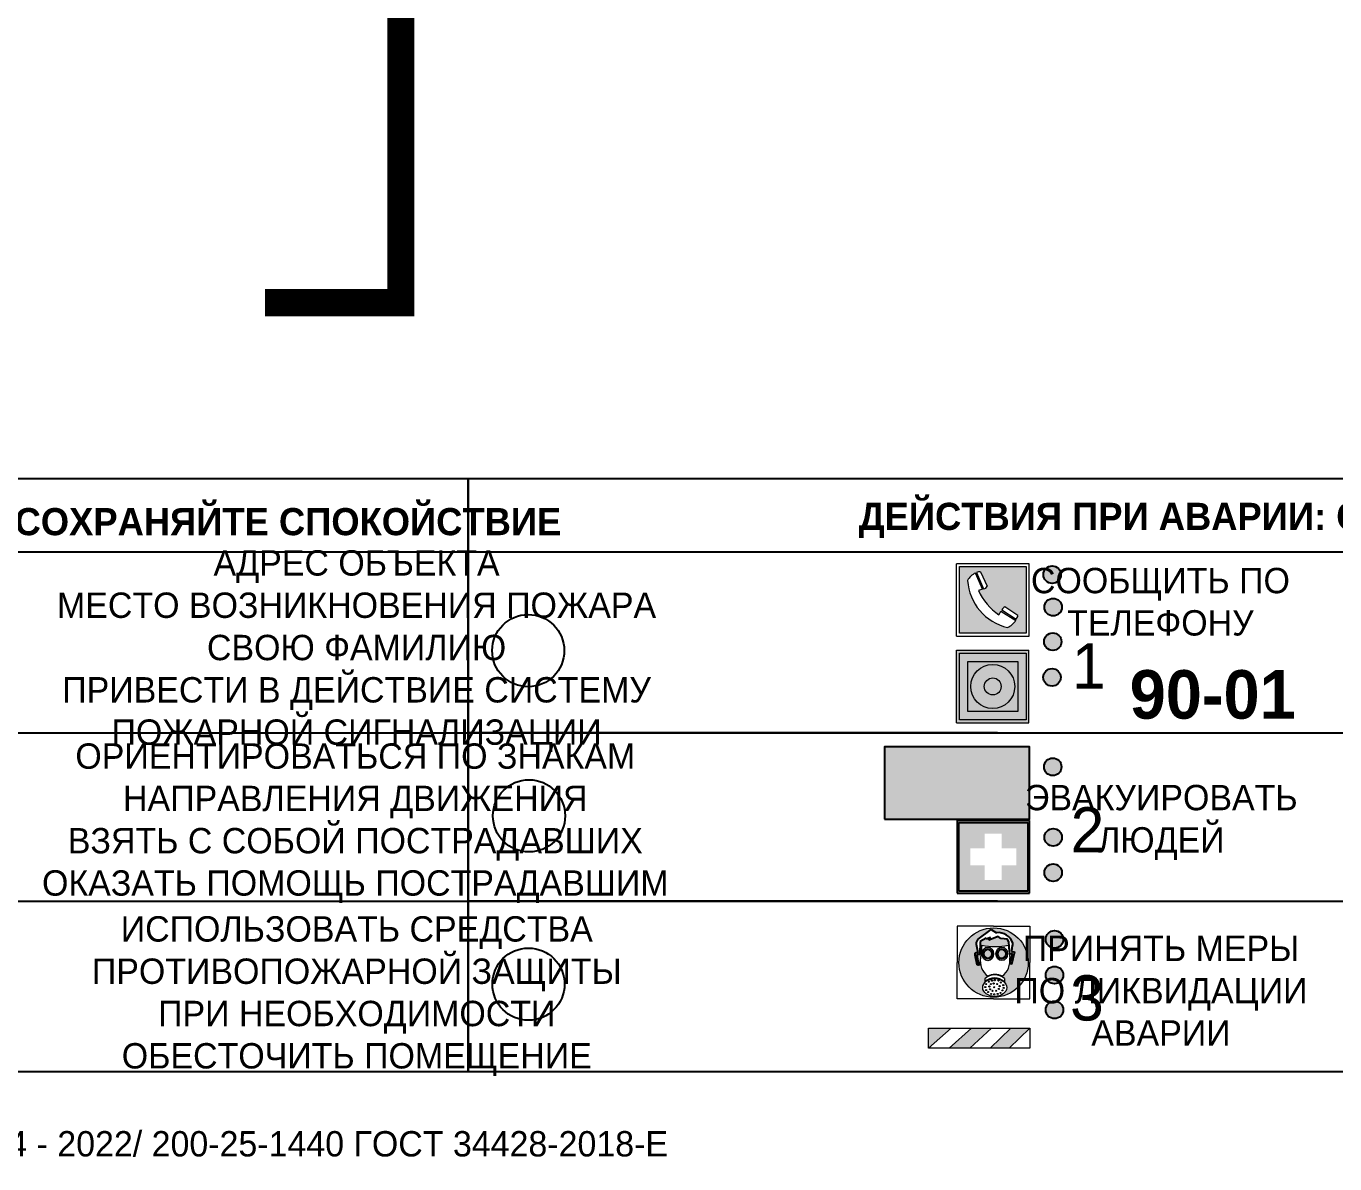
# Model space of a CAD drawing. Header units: millimetres. Extents: x 13114 to 67229, y 22859 to 38520.
# Drawn here: x 24770 to 24914.4, y 24687.6 to 24813.2 of the extents above; entities that cross this region are included whole.
import ezdxf

# ---------------------------------------------------------------- set-up
doc = ezdxf.new("R2010")
doc.units = ezdxf.units.MM
doc.styles.add('обычный', font='arial.ttf')

# ---------------------------------------------------------------- blocks, each defined once
blk = doc.blocks.new('A$C38D26F80')
h = blk.add_hatch(color=5)
h.dxf.hatch_style = 1
h.paths.add_polyline_path([(-8.77, -4.48, 1), (-0.19, -4.48, 1)])
h.paths.add_polyline_path([(-6.75, -3.58), (-6.75, -3.31), (-6.62, -3.22), (-6.5, -3.22), (-6.42, -3.3), (-6.39, -3.28), (-6.59, -2.23), (-6.59, -2.01), (-6.38, -1.58), (-4.76, -0.4), (-4.13, -0.79, -0.362848), (-2.1, -2.1, -0.201049), (-2.17, -2.48, 0.085434), (-2.26, -3.13), (-1.9, -3.16), (-2.25, -4.7), (-2.4, -4.59), (-2.43, -4.34), (-2.36, -4.34), (-2.14, -3.34), (-2.47, -3.42), (-2.58, -1.95), (-2.77, -1.58), (-3.58, -1.52), (-3.92, -1.26), (-5.05, -1.73), (-4.87, -1.39), (-5.41, -1.6), (-5.41, -1.46), (-6.13, -1.87), (-6.18, -3.5), (-6.56, -3.47), (-6.37, -4.59), (-6.16, -4.43), (-6.16, -4.66), (-6.36, -4.79), (-6.37, -4.8), (-6.51, -4.76)], flags=16)
h.paths.add_polyline_path([(-6.51, -4.76), (-6.36, -4.79), (-6.37, -4.8)], flags=0)
h.paths.add_polyline_path([(-5.92, -2.34, 0.089508), (-2.67, -2.35), (-2.48, -3.88, -0.268602), (-3.4, -6.18, 0.262449), (-5.2, -6.18, -0.268602), (-6.11, -3.88)], flags=16)
edge = h.paths.add_edge_path(flags=16)
edge.add_ellipse((-5.19, -3.41), major_axis=(0, 0.842), ratio=0.848992, start_angle=0, end_angle=360)
edge = h.paths.add_edge_path(flags=0)
edge.add_ellipse((-5.19, -3.39), major_axis=(0, 0.665), ratio=0.853798, start_angle=0, end_angle=360)
edge = h.paths.add_edge_path(flags=0)
edge.add_ellipse((-5.19, -3.4), major_axis=(0, 0.528), ratio=0.864094, start_angle=0, end_angle=360)
edge = h.paths.add_edge_path(flags=16)
edge.add_ellipse((-3.47, -3.4), major_axis=(0, 0.842), ratio=0.848992, start_angle=0, end_angle=360)
h.paths.add_polyline_path([(-3.13, -6.45), (-3.13, -6.84, 0.383174), (-5.57, -6.85), (-5.57, -6.49, -0.369952)], flags=16)
edge = h.paths.add_edge_path(flags=0)
edge.add_ellipse((-3.47, -3.39), major_axis=(0, 0.665), ratio=0.853798, start_angle=0, end_angle=360)
edge = h.paths.add_edge_path(flags=0)
edge.add_ellipse((-3.47, -3.4), major_axis=(0, 0.528), ratio=0.864094, start_angle=0, end_angle=360)
edge = h.paths.add_edge_path(flags=16)
edge.add_ellipse((-4.34, -7.57), major_axis=(-1.48, 0), ratio=0.744955, start_angle=0, end_angle=360)
h.paths.add_polyline_path([(-5.01, -6.85, -1), (-5.15, -6.85, -1)], flags=0)
h.paths.add_polyline_path([(-5.33, -7.14, -1), (-5.47, -7.14, -1)], flags=0)
h.paths.add_polyline_path([(-4.61, -6.71, -1), (-4.74, -6.71, -1)], flags=16)
h.paths.add_polyline_path([(-5.43, -7.51, -1), (-5.57, -7.51, -1)], flags=0)
h.paths.add_polyline_path([(-4.26, -6.67, -1), (-4.4, -6.67, -1)], flags=16)
h.paths.add_polyline_path([(-4.74, -7.14, -1), (-4.88, -7.14, -1)], flags=0)
h.paths.add_polyline_path([(-4.93, -7.43, -1), (-5.07, -7.43, -1)], flags=0)
h.paths.add_polyline_path([(-4.41, -7.07, -1), (-4.54, -7.07, -1)], flags=0)
h.paths.add_polyline_path([(-5.33, -7.87, -1), (-5.46, -7.87, -1)], flags=0)
h.paths.add_polyline_path([(-3.8, -6.71, -1), (-3.94, -6.71, -1)], flags=16)
h.paths.add_polyline_path([(-4.85, -7.78, -1), (-4.98, -7.78, -1)], flags=0)
h.paths.add_polyline_path([(-3.96, -7.14, -1), (-4.1, -7.14, -1)], flags=0)
h.paths.add_polyline_path([(-4.33, -7.53, -1), (-4.47, -7.53, -1)], flags=0)
h.paths.add_polyline_path([(-5.09, -8.12, -1), (-5.23, -8.12, -1)], flags=0)
h.paths.add_polyline_path([(-3.5, -6.94, -1), (-3.64, -6.94, -1)], flags=0)
h.paths.add_polyline_path([(-4.54, -7.97, -1), (-4.68, -7.97, -1)], flags=0)
h.paths.add_polyline_path([(-3.66, -7.39, -1), (-3.8, -7.39, -1)], flags=0)
h.paths.add_polyline_path([(-4.73, -8.35, -1), (-4.86, -8.35, -1)], flags=0)
h.paths.add_polyline_path([(-4.09, -7.96, -1), (-4.23, -7.96, -1)], flags=0)
h.paths.add_polyline_path([(-3.77, -7.74, -1), (-3.91, -7.74, -1)], flags=0)
h.paths.add_polyline_path([(-3.22, -7.27, -1), (-3.35, -7.27, -1)], flags=0)
h.paths.add_polyline_path([(-4.34, -8.4, -1), (-4.47, -8.4, -1)], flags=0)
h.paths.add_polyline_path([(-3.16, -7.61, -1), (-3.3, -7.61, -1)], flags=0)
h.paths.add_polyline_path([(-3.9, -8.35, -1), (-4.04, -8.35, -1)], flags=0)
h.paths.add_polyline_path([(-3.32, -7.91, -1), (-3.46, -7.91, -1)], flags=0)
h.paths.add_polyline_path([(-3.55, -8.23, -1), (-3.69, -8.23, -1)], flags=0)
at = {"color": 5, "lineweight": 5}
for p, q in [((-4.48, 0), (-8.96, 0)), ((-8.96, 0), (-8.96, -4.48)), ((-4.48, 0), (0, 0)), ((0, 0), (0, -4.48)), ((-6.59, -2.01), (-6.38, -1.58)), ((-6.38, -1.58), (-4.76, -0.4)), ((-5.41, -1.46), (-6.13, -1.87)), ((-4.87, -1.39), (-5.41, -1.6)), ((-5.41, -1.6), (-5.41, -1.46)), ((-3.92, -1.26), (-5.05, -1.73)), ((-5.05, -1.73), (-4.87, -1.39)), ((-4.76, -0.4), (-4.13, -0.79)), ((-3.58, -1.52), (-3.92, -1.26)), ((-2.77, -1.58), (-3.58, -1.52)), ((-2.58, -1.95), (-2.77, -1.58)), ((-6.75, -3.31), (-6.62, -3.22)), ((-6.62, -3.22), (-6.5, -3.22)), ((-6.59, -2.23), (-6.59, -2.01)), ((-6.39, -3.28), (-6.59, -2.23)), ((-6.5, -3.22), (-6.42, -3.3)), ((-6.13, -1.87), (-6.18, -3.5)), ((-5.92, -2.34), (-6.11, -3.88)), ((-2.67, -2.34), (-2.48, -3.88)), ((-2.47, -3.42), (-2.58, -1.95)), ((-1.9, -3.16), (-2.26, -3.13)), ((-2.25, -4.7), (-1.9, -3.16)), ((-8.96, -8.96), (-8.96, -4.48)), ((-6.75, -3.58), (-6.75, -3.31)), ((-6.51, -4.76), (-6.75, -3.58)), ((-6.18, -3.5), (-6.56, -3.47)), ((-6.56, -3.47), (-6.37, -4.59)), ((-6.37, -4.8), (-6.51, -4.76)), ((-6.42, -3.3), (-6.39, -3.28)), ((-6.37, -4.59), (-6.16, -4.43)), ((-6.16, -4.66), (-6.37, -4.8)), ((-6.16, -4.43), (-6.16, -4.66)), ((-2.14, -3.34), (-2.47, -3.42)), ((-2.43, -4.34), (-2.4, -4.59)), ((-2.43, -4.34), (-2.36, -4.34)), ((-2.4, -4.59), (-2.25, -4.7)), ((-2.36, -4.34), (-2.14, -3.34)), ((0, -8.96), (0, -4.48)), ((-3.13, -6.45), (-3.13, -6.84)), ((-5.57, -6.49), (-5.57, -6.85)), ((-4.48, -8.96), (-8.96, -8.96)), ((-4.48, -8.96), (0, -8.96))]:
    blk.add_line(p, q, dxfattribs=at)
at = {"color": 5}
for p, q in [((-6.59, -2.01), (-6.38, -1.58)), ((-6.38, -1.58), (-4.76, -0.4)), ((-5.41, -1.46), (-6.13, -1.87)), ((-4.87, -1.39), (-5.41, -1.6)), ((-5.41, -1.6), (-5.41, -1.46)), ((-3.92, -1.26), (-5.05, -1.73)), ((-5.05, -1.73), (-4.87, -1.39)), ((-4.76, -0.4), (-4.13, -0.79)), ((-3.58, -1.52), (-3.92, -1.26)), ((-2.77, -1.58), (-3.58, -1.52)), ((-2.58, -1.95), (-2.77, -1.58)), ((-6.75, -3.31), (-6.62, -3.22)), ((-6.62, -3.22), (-6.5, -3.22)), ((-6.59, -2.23), (-6.59, -2.01)), ((-6.39, -3.28), (-6.59, -2.23)), ((-6.5, -3.22), (-6.42, -3.3)), ((-6.13, -1.87), (-6.18, -3.5)), ((-2.47, -3.42), (-2.58, -1.95)), ((-2.26, -3.13), (-1.9, -3.16)), ((-1.9, -3.16), (-2.25, -4.7)), ((-6.75, -3.58), (-6.75, -3.31)), ((-6.51, -4.76), (-6.75, -3.58)), ((-6.18, -3.5), (-6.56, -3.47)), ((-6.56, -3.47), (-6.37, -4.59)), ((-6.37, -4.8), (-6.51, -4.76)), ((-6.36, -4.79), (-6.51, -4.76)), ((-6.42, -3.3), (-6.39, -3.28)), ((-6.37, -4.59), (-6.16, -4.43)), ((-6.16, -4.66), (-6.37, -4.8)), ((-6.16, -4.66), (-6.36, -4.79)), ((-6.16, -4.43), (-6.16, -4.66)), ((-2.14, -3.34), (-2.47, -3.42)), ((-2.4, -4.59), (-2.43, -4.34)), ((-2.43, -4.34), (-2.36, -4.34)), ((-2.25, -4.7), (-2.4, -4.59)), ((-2.36, -4.34), (-2.14, -3.34))]:
    blk.add_line(p, q, dxfattribs=at)
at = {"color": 5, "lineweight": 5}
for centre, radius in [((-4.48, -4.48), 4.29), ((-5.5, -7.51), 0.0678), ((-5.4, -7.14), 0.0678), ((-5.4, -7.87), 0.0678), ((-5.16, -8.12), 0.0678), ((-5.08, -6.85), 0.0678), ((-5, -7.43), 0.0678), ((-4.91, -7.78), 0.0678), ((-4.81, -7.14), 0.0678), ((-4.67, -6.71), 0.0678), ((-4.61, -7.97), 0.0678), ((-4.47, -7.07), 0.0678), ((-4.4, -7.53), 0.0678), ((-4.33, -6.67), 0.0678), ((-4.16, -7.96), 0.0678), ((-4.03, -7.14), 0.0678), ((-3.87, -6.71), 0.0678), ((-3.84, -7.74), 0.0678), ((-3.73, -7.39), 0.0678), ((-3.57, -6.94), 0.0678), ((-3.39, -7.91), 0.0678), ((-3.28, -7.27), 0.0678), ((-3.23, -7.61), 0.0678), ((-4.79, -8.35), 0.0678), ((-4.4, -8.4), 0.0678), ((-3.97, -8.35), 0.0678), ((-3.62, -8.23), 0.0678)]:
    blk.add_circle(centre, radius, dxfattribs=at)
at = {"color": 5}
for centre, radius, start, end in [((-3.89, -2.66), 1.88, 17.387, 97.1599), ((-0.35, -3.07), 1.91, 162.2553, 181.7878), ((-2.6, -2.2), 0.511, 326.3906, 11.8614)]:
    blk.add_arc(centre, radius, start, end, dxfattribs=at)
at = {"color": 5, "lineweight": 5}
for centre, radius, start, end in [((-4.28, 6.66), 9.15, 259.6987, 280.1569), ((-0.47, -3.05), 1.79, 161.5846, 182.4584), ((-2.6, -2.2), 0.513, 326.4781, 11.7739), ((-3.66, -4.24), 2.47, 171.573, 231.7124), ((-4.93, -4.24), 2.47, 308.2876, 8.427), ((-4.33, -7.88), 1.87, 50.358, 131.5662), ((-4.34, -8.2), 1.82, 48.4943, 132.3565), ((-4.3, -7.78), 1.83, 60.5889, 119.4111)]:
    blk.add_arc(centre, radius, start, end, dxfattribs=at)
for centre, major_axis, ratio in [((-5.19, -3.41), (0, 0.842), 0.848992), ((-5.19, -3.39), (0, 0.665), 0.853798), ((-5.19, -3.4), (0, 0.528), 0.864094), ((-3.47, -3.4), (0, 0.842), 0.848992), ((-3.47, -3.39), (0, 0.665), 0.853798), ((-3.47, -3.4), (0, 0.528), 0.864094), ((-4.34, -7.57), (-1.48, 0), 0.744955)]:
    blk.add_ellipse(centre, major_axis=major_axis, ratio=ratio, dxfattribs=at)
blk = doc.blocks.new('A$C47DD6509')
at = {"lineweight": 5}
for points in [[(-8.69, 0), (-11.19, 0), (-11.19, -2.22)], [(-4.22, 0), (-6.45, 0), (-8.91, -2.22), (-6.61, -2.22)], [(0, 0), (-2.09, 0), (-4.36, -2.22), (-2.29, -2.22)]]:
    blk.add_hatch(color=242, dxfattribs=at).paths.add_polyline_path(points)
at = {"color": 242, "lineweight": 5}
for p, q in [((-11.19, -2.22), (-8.69, 0)), ((-11.19, -2.22), (-11.19, 0)), ((-11.19, 0), (-8.69, 0)), ((-11.19, 0), (0, 0)), ((-8.91, -2.22), (-6.45, 0)), ((-6.61, -2.22), (-4.22, 0)), ((-4.36, -2.22), (-2.09, 0)), ((-2.29, -2.22), (0, 0)), ((0, 0), (0, -2.22)), ((0, -2.22), (-11.19, -2.22))]:
    blk.add_line(p, q, dxfattribs=at)
blk = doc.blocks.new('A$C32E8229D')
at = {"true_color": 0xffffff}
blk.add_hatch(color=7, dxfattribs=at).paths.add_polyline_path([(0, 0), (0, -8), (16, -8), (16, 0)])
h = blk.add_hatch(color=126)
h.paths.add_polyline_path([(0.2, -0.2), (15.8, -0.2), (15.8, -7.8), (0.2, -7.8)])
h.paths.add_polyline_path([(13.49, -2.05), (12.08, -2.05), (11.37, -2.63, 0.162397), (11.29, -2.84), (11.29, -3.63), (10.35, -3.63), (10.35, -4.05), (11.68, -4.05), (11.68, -3.48), (12.26, -4.28), (11.29, -5.1), (11.29, -6.78), (11.85, -6.78), (11.85, -5.44), (12.8, -4.64), (12.8, -5.94), (14.46, -5.94), (14.46, -5.39), (13.45, -5.39), (13.45, -3.97), (12.46, -2.59), (13.15, -2.59), (13.69, -3.34), (14.18, -3)], flags=16)
h.paths.add_polyline_path([(10.74, -1.82, 1), (11.8, -1.82, 1)], flags=16)
h.paths.add_polyline_path([(9.39, -3.59), (5.99, -3.59), (6.56, -3.03), (5.91, -3.03), (5.1, -3.83), (5.91, -4.64), (6.56, -4.64), (5.99, -4.09), (9.39, -4.09)], flags=16)
h.paths.add_polyline_path([(4.29, -1.08), (1.72, -1.08), (1.72, -6.6), (4.29, -6.6)], flags=16)
at = {"color": 126}
blk.add_lwpolyline([(16, -8), (0, -8), (0, 0), (16, 0)], close=True, dxfattribs=at)
blk = doc.blocks.new('A$C18900ED3')
h = blk.add_hatch(color=126)
h.paths.add_polyline_path([(-0.18, -0.18), (-7.02, -0.18), (-7.02, -7.02), (-0.18, -7.02)])
h.paths.add_polyline_path([(-5.89, -4.46), (-5.89, -2.77), (-4.46, -2.77), (-4.46, -1.31), (-2.77, -1.31), (-2.77, -2.77), (-1.33, -2.77), (-1.33, -4.46), (-2.77, -4.46), (-2.77, -5.89), (-4.46, -5.89), (-4.46, -4.46)], flags=16)
at = {"color": 126}
for p, q in [((-7.2, 0), (-7.2, -7.2)), ((0, 0), (-7.2, 0)), ((0, -7.2), (0, 0)), ((-7.02, -7.02), (-7.02, -0.18)), ((-7.02, -0.18), (-0.18, -0.18)), ((-0.18, -0.18), (-0.18, -7.02)), ((-7.2, -7.2), (0, -7.2)), ((-0.18, -7.02), (-7.02, -7.02))]:
    blk.add_line(p, q, dxfattribs=at)
blk = doc.blocks.new('A$C456E1F9C')
at = {"lineweight": 5}
h = blk.add_hatch(color=242, dxfattribs=at)
h.paths.add_polyline_path([(0.51, -1.47), (0.51, -13.26), (12.29, -13.26), (12.29, -1.47)])
h.paths.add_polyline_path([(5.42, -4.95, -0.254479), (4.78, -5.4), (3.52, -2.53, -0.209735), (4.23, -2.4)], flags=16)
h.paths.add_polyline_path([(8.53, -8.6), (10.87, -10.17), (10.54, -10.76), (8.03, -9.13, -0.192251)], flags=16)
h.paths.add_polyline_path([(4.61, -5.49, 0.005518), (3.87, -5.72, 0.128647), (7.49, -10.01, 0.00809), (7.83, -9.33), (10.47, -10.97, -0.16736), (8.99, -12.25, -0.327862), (1.95, -3.95, -0.166952), (3.36, -2.62)], flags=16)
at = {"color": 242, "lineweight": 5}
for p, q in [((0, -13.77), (0, -0.97)), ((12.8, -0.97), (0, -0.97)), ((12.8, -13.77), (12.8, -0.97)), ((4.61, -5.49), (3.36, -2.62)), ((3.52, -2.53), (4.78, -5.4)), ((4.23, -2.4), (5.42, -4.95)), ((8.03, -9.13), (10.54, -10.76)), ((10.81, -10.12), (8.53, -8.6)), ((7.83, -9.33), (10.47, -10.97)), ((10.54, -10.76), (10.8, -10.3)), ((10.8, -10.3), (10.81, -10.12)), ((0, -13.77), (12.8, -13.77))]:
    blk.add_line(p, q, dxfattribs=at)
blk.add_lwpolyline([(0.51, -1.47), (12.29, -1.47), (12.29, -13.26), (0.51, -13.26)], close=True, dxfattribs=at)
for centre, radius, start, end in [((4.59, -5.34), 2.99, 114.2845, 152.1974), ((11.12, -3.31), 9.19, 183.9915, 256.6009), ((4.02, -3.27), 0.891, 76.3284, 123.7092), ((14.98, -39.1), 35.17, 107.1487, 108.4135), ((13.86, -0.94), 11.08, 205.5536, 234.8762), ((4.68, -4.59), 0.824, 276.9621, 334.0723), ((8.94, -9.5), 0.989, 114.4092, 157.9388), ((-13.31, 0.8), 23.44, 332.5487, 334.4027), ((7.87, -9.46), 3, 291.9291, 329.9329)]:
    blk.add_arc(centre, radius, start, end, dxfattribs=at)
blk = doc.blocks.new('A$C54414219')
at = {"true_color": 0xffffff}
h = blk.add_hatch(color=7, dxfattribs=at)
h.paths.add_polyline_path([(2.39, -9.45), (2.39, -18.3), (11.23, -18.3), (11.23, -9.45)], flags=0)
h.paths.add_polyline_path([(10.71, -13.87, -1), (2.92, -13.87, -1)], flags=0)
h.paths.add_polyline_path([(8.3, -13.87, -1), (5.33, -13.87, -1)], flags=0)
h.paths.add_polyline_path([(0.41, -7.47), (0.41, -20.27), (13.21, -20.27), (13.21, -7.47)])
h.paths.add_polyline_path([(0.92, -19.77), (12.71, -19.77), (12.71, -7.98), (0.92, -7.98)], flags=16)
h.paths.add_polyline_path([(11.23, -9.45), (11.23, -18.3), (2.39, -18.3), (2.39, -9.45)], flags=0)
at = {"lineweight": 5}
h = blk.add_hatch(color=242, dxfattribs=at)
h.paths.add_polyline_path([(12.71, -7.98), (0.92, -7.98), (0.92, -19.77), (12.71, -19.77)])
h.paths.add_polyline_path([(11.23, -18.3), (2.39, -18.3), (2.39, -9.45), (11.23, -9.45)], flags=16)
h.paths.add_polyline_path([(10.71, -13.87, -1), (2.92, -13.87, -1)], flags=0)
h.paths.add_polyline_path([(8.3, -13.87, -1), (5.33, -13.87, -1)], flags=0)
at = {"true_color": 0xffffff}
h = blk.add_hatch(color=7, dxfattribs=at)
h.paths.add_polyline_path([(2.39, -9.45), (2.39, -18.3), (11.23, -18.3), (11.23, -9.45)])
h.paths.add_polyline_path([(10.71, -13.87, -1), (2.92, -13.87, -1)], flags=16)
h.paths.add_polyline_path([(8.3, -13.87, -1), (5.33, -13.87, -1)], flags=0)
at = {"lineweight": 5}
h = blk.add_hatch(color=242, dxfattribs=at)
h.paths.add_polyline_path([(2.92, -13.87, 1), (10.71, -13.87, 1)])
h.paths.add_polyline_path([(8.3, -13.87, -1), (5.33, -13.87, -1)], flags=16)
at = {"color": 242, "lineweight": 5}
for p, q in [((0.41, -20.27), (0.41, -7.47)), ((0.41, -7.47), (13.21, -7.47)), ((0.41, -7.47), (13.21, -7.47)), ((13.21, -20.27), (13.21, -7.47)), ((0.41, -20.27), (13.21, -20.27))]:
    blk.add_line(p, q, dxfattribs=at)
for points in [[(0.92, -7.98), (12.71, -7.98), (12.71, -19.77), (0.92, -19.77)], [(2.39, -9.45), (11.23, -9.45), (11.23, -18.3), (2.39, -18.3)]]:
    blk.add_lwpolyline(points, close=True, dxfattribs=at)
for radius in [3.89, 1.49]:
    blk.add_circle((6.81, -13.87), radius, dxfattribs=at)

msp = doc.modelspace()

# ---------------------------------------------------------------- hatches: boundary and pattern name
at = {"lineweight": 0}
h = msp.add_hatch(color=256, dxfattribs=at)
h.dxf.hatch_style = 1
h.paths.add_polyline_path([(24884.2, 24752.66, 1), (24882.27, 24752.66, 1)])
h = msp.add_hatch(color=256, dxfattribs=at)
h.dxf.hatch_style = 1
h.paths.add_polyline_path([(24884.31, 24749.07, 1), (24882.38, 24749.07, 1)])
h = msp.add_hatch(color=256, dxfattribs=at)
h.dxf.hatch_style = 1
h.paths.add_polyline_path([(24884.27, 24745.26, 1), (24882.34, 24745.26, 1)])
h = msp.add_hatch(color=256, dxfattribs=at)
h.dxf.hatch_style = 1
h.paths.add_polyline_path([(24884.19, 24741.33, 1), (24882.25, 24741.33, 1)])
h = msp.add_hatch(color=256, dxfattribs=at)
h.dxf.hatch_style = 1
h.paths.add_polyline_path([(24884.27, 24731.45, 1), (24882.34, 24731.45, 1)])
h = msp.add_hatch(color=256, dxfattribs=at)
h.dxf.hatch_style = 1
h.paths.add_polyline_path([(24884.31, 24723.67, 1), (24882.38, 24723.67, 1)])
h = msp.add_hatch(color=256, dxfattribs=at)
h.dxf.hatch_style = 1
h.paths.add_polyline_path([(24884.3, 24719.77, 1), (24882.37, 24719.77, 1)])
h = msp.add_hatch(color=256, dxfattribs=at)
h.dxf.hatch_style = 1
h.paths.add_polyline_path([(24884.46, 24712.41, 1), (24882.53, 24712.41, 1)])
h = msp.add_hatch(color=256, dxfattribs=at)
h.dxf.hatch_style = 1
h.paths.add_polyline_path([(24884.46, 24708.47, 1), (24882.52, 24708.47, 1)])
h = msp.add_hatch(color=256, dxfattribs=at)
h.dxf.hatch_style = 1
h.paths.add_polyline_path([(24884.46, 24704.63, 1), (24882.53, 24704.63, 1)])

# ---------------------------------------------------------------- linework, layer by layer
at = {"lineweight": 0, "const_width": 3}
msp.add_lwpolyline([(24796.37, 24782.66), (24811.36, 24782.66), (24811.36, 24830.61)], dxfattribs=at)
for points in [[(24675.03, 24755.19), (24818.79, 24755.19), (24818.79, 24763.24), (24675.03, 24763.24)], [(24818.79, 24755.19), (24962.56, 24755.19), (24962.56, 24763.24), (24818.79, 24763.24)], [(24675.03, 24755.19), (24818.79, 24755.19), (24818.79, 24697.79), (24675.03, 24697.79)], [(24818.79, 24755.19), (24962.56, 24755.19), (24962.56, 24697.79), (24818.79, 24697.79)]]:
    msp.add_lwpolyline(points, close=True)
for points in [[(24733.44, 24735.2), (24675.03, 24735.2), (24818.79, 24735.2)], [(24877.21, 24735.2), (24818.79, 24735.2), (24962.56, 24735.2)], [(24733.44, 24716.62), (24675.03, 24716.62), (24818.79, 24716.62)], [(24877.21, 24716.62), (24818.79, 24716.62), (24962.56, 24716.62)]]:
    msp.add_lwpolyline(points)
for centre, radius in [((24883.24, 24752.66), 0.966), ((24883.34, 24749.07), 0.966), ((24825.42, 24744.27), 3.98), ((24883.3, 24745.26), 0.966), ((24883.22, 24741.33), 0.966), ((24883.3, 24731.45), 0.966), ((24825.51, 24726.04), 3.98), ((24883.35, 24723.67), 0.966), ((24883.34, 24719.77), 0.966), ((24883.5, 24712.41), 0.966), ((24825.45, 24707.47), 3.98), ((24883.49, 24708.47), 0.966), ((24883.49, 24704.63), 0.966)]:
    msp.add_circle(centre, radius)

# ---------------------------------------------------------------- block references
for name, p, xscale, yscale, zscale in [('A$C456E1F9C', (24872.68, 24754.47), 0.625, 0.625, 0.625), ('A$C54414219', (24872.42, 24748.99), 0.625, 0.625, 0.625), ('A$C18900ED3', (24880.75, 24725.52), 1.111111111007631, 1.111111111007631, 1.111111111007631), ('A$C38D26F80', (24880.77, 24713.85), 0.8928571427240968, 0.8928571427240968, 0.8928571427240968)]:
    msp.add_blockref(name, p, dxfattribs=dict(xscale=xscale, yscale=yscale, zscale=zscale))
at = {"xscale": -1}
msp.add_blockref('A$C32E8229D', (24880.75, 24733.67), dxfattribs=at)
at = {"color": 242, "true_color": 0xc1121c}
msp.add_blockref('A$C47DD6509', (24880.77, 24702.63), dxfattribs=at)

# ---------------------------------------------------------------- texts
at = {"lineweight": 0, "attachment_point": 5, "style": 'обычный'}
for s, insert, char_height, width in [('{\\fProxima Nova Rg|b1|i0|c204|p2;ДЕЙСТВИЯ ПРИ ПОЖАРЕ: СОХРАНЯЙТЕ СПОКОЙСТВИЕ\\H1.6644x; }', (24772.19, 24758.07), 3, 175.1736), ('{\\fProxima Nova Rg|b1|i0|c204|p2;ДЕЙСТВИЯ ПРИ АВАРИИ: СОХРАНЯЙТЕ СПОКОЙСТВИЕ\\H1.6644x; }', (24918.4, 24758.65), 3, 175.1736), ('\\pi-8.4,l8.4,t8.4;{\\fProxima Nova Rg|b0|i0|c204|p2;АДРЕС ОБЪЕКТА\\PМЕСТО ВОЗНИКНОВЕНИЯ ПОЖАРА \\PСВОЮ ФАМИЛИЮ\\PПРИВЕСТИ В ДЕЙСТВИЕ СИСТЕМУ \\PПОЖАРНОЙ СИГНАЛИЗАЦИИ}', (24806.48, 24744.21), 2.8, 126.6484), ('{\\fProxima Nova Rg|b0|i0|c204|p2;СООБЩИТЬ ПО \\PТЕЛЕФОНУ}', (24895.18, 24749.65), 2.8, 126.6484), ('{\\fProxima Nova Rg|b0|i0|c204|p2;1\\H1.1667x; }', (24887.28, 24742.58), 5, 126.6484), ('{\\fProxima Nova Rg|b1|i0|c204|p2;\\H1.0714x;90-01\\fProxima Nova Rg|b0|i0|c204|p2;\\H0.93331x; \\H1.3449x; }', (24900.95, 24739.4), 5, 126.6484), ('\\pi-8.4,l8.4,t8.4;{\\fProxima Nova Rg|b0|i0|c204|p2;ОРИЕНТИРОВАТЬСЯ ПО ЗНАКАМ \\PНАПРАВЛЕНИЯ ДВИЖЕНИЯ\\PВЗЯТЬ С СОБОЙ ПОСТРАДАВШИХ\\PОКАЗАТЬ ПОМОЩЬ ПОСТРАДАВШИМ}', (24806.34, 24725.23), 2.8, 126.6484), ('{\\fProxima Nova Rg|b0|i0|c204|p2;ЭВАКУИРОВАТЬ \\PЛЮДЕЙ}', (24895.28, 24725.32), 2.8, 126.6484), ('{\\fProxima Nova Rg|b0|i0|c204|p2;2\\H1.1967x; }', (24887.13, 24724.5), 5, 126.6484), ('\\pi-8.4,l8.4,t8.4;{\\fProxima Nova Rg|b0|i0|c204|p2;ИСПОЛЬЗОВАТЬ СРЕДСТВА \\PПРОТИВОПОЖАРНОЙ ЗАЩИТЫ \\PПРИ НЕОБХОДИМОСТИ \\PОБЕСТОЧИТЬ ПОМЕЩЕНИЕ}', (24806.5, 24706.16), 2.8, 126.6484), ('{\\fProxima Nova Rg|b0|i0|c204|p2;ПРИНЯТЬ МЕРЫ \\PПО ЛИКВИДАЦИИ \\PАВАРИИ}', (24895.24, 24706.75), 2.8, 126.6484), ('{\\fProxima Nova Rg|b0|i0|c204|p2;3\\H1.1967x; }', (24887.07, 24705.92), 5, 126.6484), ('\\pi-8.4,l8.4,t8.4;{\\fProxima Nova Rg|b0|i0|c204|p2;ИЗГОТОВИТЕЛЬ: ИП АНДРЕЕВ А. А.\\fProxima Nova Rg|b0|i0|c0|p2; \\fProxima Nova Rg|b0|i0|c204|p2;ФП-24 - 2022/ 200-25-1440 ГОСТ 34428-2018-Е\\H1.2266x; }', (24766.81, 24689.45), 2.8, 191.3484)]:
    msp.add_mtext(s, dxfattribs=dict(at, insert=insert, char_height=char_height, width=width))

doc.saveas('drawing.dxf')
